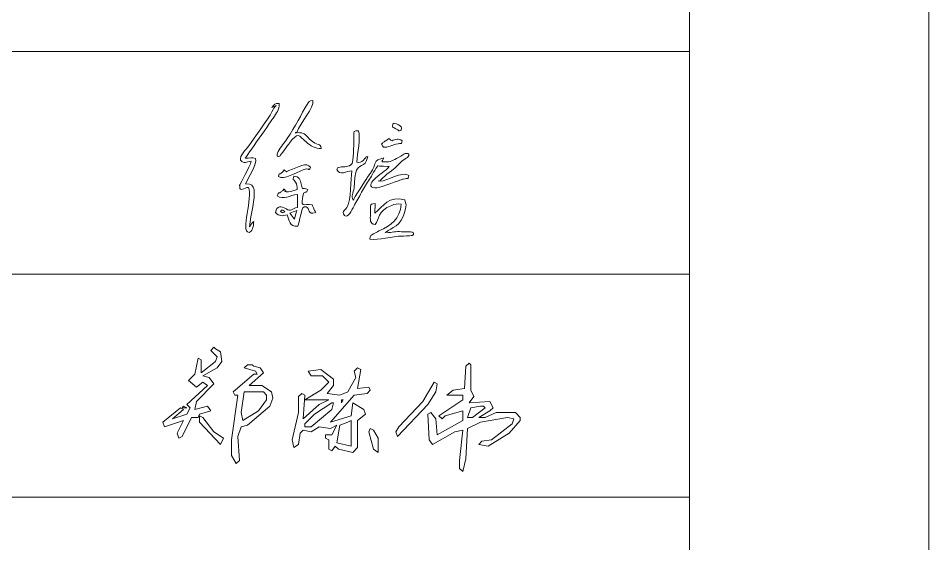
# Model space of a CAD drawing. Header units: millimetres. Extents: x 130143 to 328923, y 19139 to 134795.
# Drawn here: x 283608 to 288174, y 87966 to 90601 of the extents above; entities that cross this region are included whole.
import ezdxf

# ---------------------------------------------------------------- set-up
doc = ezdxf.new("R2010")
doc.units = ezdxf.units.MM
doc.header["$LTSCALE"] = 10
doc.layers.add('邦威智能化', color=7, linetype='Continuous', lineweight=18)

# ---------------------------------------------------------------- blocks, each defined once
blk = doc.blocks.new('图框')
for p, q in [((34698.4, -16833.3), (41198.4, -16833.3)), ((34698.4, -18229.8), (41198.4, -18229.8)), ((34698.4, -19626.2), (41198.4, -19626.2))]:
    blk.add_line(p, q)
for points in [[(-2301.6, 1739.7), (42698.4, 1739.7), (42698.4, -30260.3), (-2301.6, -30260.3)], [(-801.6, 589.7), (41198.4, 589.7), (41198.4, -29110.3), (-801.6, -29110.3)]]:
    blk.add_lwpolyline(points, close=True)
blk = doc.blocks.new('zcw')
at = {"linetype": 'Continuous', "elevation": 9684500}
for points in [[(448, 1160), (447, 1161), (445, 1159), (449, 1155), (448, 1152), (439, 1145), (439, 1153), (437, 1154), (435, 1144), (431, 1140), (436, 1136), (440, 1139), (443, 1137), (430, 1125), (432, 1123), (430, 1119), (421, 1116), (428, 1122), (426, 1123), (415, 1114), (416, 1111), (428, 1115), (424, 1107), (425, 1104), (427, 1105), (433, 1117), (437, 1117), (438, 1119), (445, 1121), (443, 1124), (435, 1122), (436, 1127), (447, 1138), (444, 1142), (440, 1143), (449, 1148), (452, 1152), (451, 1158), (448, 1160)], [(472, 1149), (471, 1150), (468, 1150), (466, 1148), (473, 1146), (474, 1144), (472, 1144), (459, 1133), (460, 1131), (462, 1131), (458, 1103), (458, 1093), (461, 1088), (463, 1090), (462, 1105), (464, 1111), (468, 1112), (482, 1124), (484, 1129), (483, 1133), (477, 1137), (469, 1137), (478, 1145), (476, 1148), (472, 1149)], [(539, 1147), (537, 1148), (535, 1146), (536, 1142), (531, 1133), (526, 1131), (518, 1132), (522, 1137), (522, 1141), (514, 1147), (506, 1146), (508, 1143), (515, 1143), (519, 1139), (514, 1134), (504, 1128), (519, 1128), (513, 1125), (503, 1116), (504, 1131), (502, 1132), (500, 1130), (500, 1120), (496, 1103), (497, 1098), (500, 1100), (501, 1107), (503, 1109), (508, 1108), (513, 1111), (520, 1110), (524, 1112), (521, 1106), (517, 1106), (517, 1104), (519, 1103), (519, 1097), (521, 1096), (523, 1099), (525, 1097), (534, 1095), (537, 1098), (537, 1115), (542, 1119), (541, 1122), (534, 1126), (533, 1118), (520, 1114), (535, 1131), (543, 1132), (545, 1134), (544, 1136), (537, 1135), (539, 1147)], [(608, 1150), (607, 1151), (605, 1149), (604, 1135), (597, 1134), (593, 1131), (603, 1131), (603, 1128), (588, 1118), (590, 1116), (592, 1118), (603, 1121), (603, 1115), (587, 1106), (586, 1116), (583, 1120), (581, 1119), (582, 1103), (584, 1100), (598, 1108), (603, 1109), (601, 1090), (601, 1085), (603, 1083), (605, 1091), (606, 1110), (614, 1114), (631, 1117), (635, 1116), (634, 1113), (621, 1103), (615, 1102), (613, 1100), (619, 1099), (632, 1107), (639, 1115), (639, 1117), (636, 1120), (624, 1120), (617, 1117), (613, 1117), (620, 1121), (622, 1123), (620, 1127), (607, 1126), (610, 1130), (608, 1134), (608, 1150)], [(587, 1138), (585, 1139), (578, 1127), (563, 1111), (561, 1108), (562, 1105), (581, 1125), (586, 1133), (587, 1138)], [(466, 1133), (474, 1133), (478, 1133), (480, 1131), (480, 1128), (475, 1121), (465, 1115), (464, 1120), (466, 1133)], [(521, 1126), (522, 1126), (521, 1122), (508, 1111), (504, 1111), (504, 1113), (510, 1119), (521, 1126)], [(527, 1128), (528, 1128), (527, 1126), (527, 1128)], [(430, 1123), (428, 1124), (427, 1123), (430, 1123)], [(614, 1124), (616, 1124), (617, 1123), (609, 1117), (606, 1117), (608, 1123), (614, 1124)], [(440, 1117), (438, 1118), (438, 1114), (451, 1100), (453, 1104), (447, 1108), (440, 1117)], [(531, 1114), (533, 1115), (533, 1099), (524, 1101), (526, 1112), (531, 1114)], [(547, 1109), (545, 1110), (544, 1108), (547, 1097), (550, 1095), (550, 1104), (547, 1109)]]:
    blk.add_lwpolyline(points, dxfattribs=at)

msp = doc.modelspace()

# ---------------------------------------------------------------- linework, layer by layer
at = {"layer": '邦威智能化'}
for points, knots in [([(284879.23558, 90153.76981, 0), (284879.23558, 90153.76981, 0), (284902.11973, 90164.43476, 0), (284902.11973, 90164.43476, 0), (284902.11973, 90164.43476, 0), (284890.89885, 90147.24701, 0), (284899.17475, 90169.62061, 0), (284880.08171, 90132.43328, 0), (284880.08171, 90132.43328, 0), (284860.66189, 90094.62347, 0), (284790.27374, 89999.76443, 0), (284763.46623, 89961.86426, 0), (284763.46623, 89961.86426, 0), (284748.64434, 89940.89865, 0), (284718.3925, 89911.92837, 0), (284721.92617, 89889.03181, 0), (284721.92617, 89889.03181, 0), (284742.46415, 89870.90959, 0), (284750.11249, 89879.72652, 0), (284776.42975, 89884.25384, 0), (284776.42975, 89884.25384, 0), (284769.26778, 89852.98975, 0), (284723.04252, 89778.31735, 0), (284719.55381, 89764.56767, 0), (284719.55381, 89764.56767, 0), (284715.41468, 89748.28506, 0), (284719.72993, 89782.16697, 0), (284718.33805, 89757.13441, 0), (284718.33805, 89757.13441, 0), (284716.57282, 89725.42949, 0), (284742.59779, 89753.96655, 0), (284762.33567, 89752.73254, 0), (284762.33567, 89752.73254, 0), (284787.01176, 89704.41938, 0), (284719.25014, 89528.71442, 0), (284765.336, 89527.49949, 0), (284765.336, 89527.49949, 0), (284783.58451, 89530.06068, 0), (284785.84705, 89552.07229, 0), (284789.79774, 89582.26941, 0), (284789.79774, 89582.26941, 0), (284777.0595, 89574.00287, 0), (284777.08495, 89567.3062, 0), (284766.82889, 89555.49348, 0), (284766.82889, 89555.49348, 0), (284774.54728, 89617.99859, 0), (284797.44652, 89698.26392, 0), (284790.40529, 89740.01462, 0), (284790.40529, 89740.01462, 0), (284786.43202, 89763.59995, 0), (284779.01486, 89770.11048, 0), (284747.92592, 89770.02429, 0), (284747.92592, 89770.02429, 0), (284758.32128, 89797.44012, 0), (284807.99173, 89871.17388, 0), (284797.26819, 89898.14537, 0), (284797.26819, 89898.14537, 0), (284783.2479, 89906.37932, 0), (284767.87769, 89899.31225, 0), (284746.30573, 89899.19017, 0), (284746.30573, 89899.19017, 0), (284746.30573, 89899.19017, 0), (284886.40051, 90100.9168, 0), (284886.40051, 90100.9168, 0), (284886.40051, 90100.9168, 0), (284902.91918, 90126.48204, 0), (284918.09458, 90140.39207, 0), (284916.251, 90173.14697, 0), (284916.251, 90173.14697, 0), (284892.34299, 90174.61926, 0), (284892.78724, 90169.0124, 0), (284879.23558, 90153.76981, 0)], [0, 0, 0, 0, 39848.876408341, 39848.876408341, 39848.876408341, 39848.8839796276, 79697.7528166821, 79697.7528166821, 79697.7528166821, 79697.7603879686, 119546.6292250232, 119546.6292250232, 119546.6292250232, 119546.6367963097, 159395.5056333643, 159395.5056333643, 159395.5056333643, 159395.5132046508, 199244.3820417053, 199244.3820417053, 199244.3820417053, 199244.3896129919, 239093.2584500464, 239093.2584500464, 239093.2584500464, 239093.266021333, 278942.1348583875, 278942.1348583875, 278942.1348583875, 278942.142429674, 318791.0112667288, 318791.0112667288, 318791.0112667288, 318791.0188380151, 358639.8876750697, 358639.8876750697, 358639.8876750697, 358639.8952463561, 398488.7640834108, 398488.7640834108, 398488.7640834108, 398488.7716546973, 438337.6404917518, 438337.6404917518, 438337.6404917518, 438337.6480630384, 478186.5169000931, 478186.5169000931, 478186.5169000931, 478186.5244713793, 518035.393308434, 518035.393308434, 518035.393308434, 518035.4008797205, 557884.269716775, 557884.269716775, 557884.269716775, 557884.2772880616, 597733.1461251162, 597733.1461251162, 597733.1461251162, 597733.1536964028, 637582.0225334569, 637582.0225334569, 637582.0225334569, 637582.0301047438, 677430.898941798, 677430.898941798, 677430.898941798, 677430.9065130847, 757128.6517584805, 757128.6517584805, 757128.6517584805, 757128.6517584805]), ([(285127.07462, 89948.3489, 0), (285124.07161, 89981.15945, 0), (285109.20426, 89954.57483, 0), (285069.15092, 89995.45906, 0), (285069.15092, 89995.45906, 0), (285041.82622, 90023.34825, 0), (285046.52916, 90025.29879, 0), (285004.79114, 90028.26603, 0), (285004.79114, 90028.26603, 0), (285022.93523, 90079.22337, 0), (285095.35333, 90153.69019, 0), (285084.45826, 90188.07374, 0), (285084.45826, 90188.07374, 0), (285065.90398, 90188.44851, 0), (285064.90031, 90181.87733, 0), (285056.68056, 90168.40492, 0), (285056.68056, 90168.40492, 0), (285026.80925, 90119.43763, 0), (284997.66991, 90058.95279, 0), (284957.10046, 89997.43268, 0), (284957.10046, 89997.43268, 0), (284944.73904, 89978.68678, 0), (284922.56133, 89955.85046, 0), (284911.92239, 89932.81823, 0), (284911.92239, 89932.81823, 0), (284908.06432, 89924.47055, 0), (284897.41554, 89901.23571, 0), (284919.59794, 89910.24941, 0), (284919.59794, 89910.24941, 0), (284919.59794, 89910.24941, 0), (284966.27592, 89973.14848, 0), (284966.27592, 89973.14848, 0), (284966.27592, 89973.14848, 0), (285014.33942, 90036.05771, 0), (285012.2218, 90014.13627, 0), (285052.9721, 89979.53783, 0), (285052.9721, 89979.53783, 0), (285070.78168, 89964.41713, 0), (285099.82676, 89945.02021, 0), (285127.07462, 89948.3489, 0)], [0, 0, 0, 0, 38976.8465210166, 38976.8465210166, 38976.8465210166, 38976.8508084698, 77953.6930420333, 77953.6930420333, 77953.6930420333, 77953.6973294863, 116930.5395630499, 116930.5395630499, 116930.5395630499, 116930.543850503, 155907.3860840665, 155907.3860840665, 155907.3860840665, 155907.3903715196, 194884.2326050831, 194884.2326050831, 194884.2326050831, 194884.2368925363, 233861.0791260998, 233861.0791260998, 233861.0791260998, 233861.0834135529, 272837.9256471164, 272837.9256471164, 272837.9256471164, 272837.9299345698, 311814.7721681332, 311814.7721681332, 311814.7721681332, 311814.7764555863, 350791.6186891497, 350791.6186891497, 350791.6186891497, 350791.6229766027, 428745.3117311829, 428745.3117311829, 428745.3117311829, 428745.3117311829]), ([(285488.71065, 90074.66765, 0), (285483.50864, 90049.7135, 0), (285478.08901, 90059.79985, 0), (285512.20865, 90041.94785, 0), (285512.20865, 90041.94785, 0), (285514.34941, 90040.8329, 0), (285515.14496, 90030.84217, 0), (285526.53755, 90039.20559, 0), (285526.53755, 90039.20559, 0), (285533.07576, 90044.00367, 0), (285536.39291, 90068.69886, 0), (285488.71065, 90074.66765, 0)], [0, 0, 0, 0, 33937.507461718, 33937.507461718, 33937.507461718, 33937.5088192183, 67875.014923436, 67875.014923436, 67875.014923436, 67875.0162809364, 135750.0298468721, 135750.0298468721, 135750.0298468721, 135750.0298468721]), ([(285001.2603, 90029.97843, 0), (285001.82524, 90030.49462, 0), (285002.38484, 90028.68061, 0), (285002.26414, 90027.92864, 0), (285002.26414, 90027.92864, 0), (285002.21444, 90027.619, 0), (285002.69015, 90027.04921, 0), (285002.67336, 90027.08594, 0), (285002.67336, 90027.08594, 0), (285002.59227, 90027.25209, 0), (284991.87251, 90021.52576, 0), (285001.2603, 90029.97843, 0)], [0, 0, 0, 0, 34811.385793775, 34811.385793775, 34811.385793775, 34811.3871862304, 69622.7715875499, 69622.7715875499, 69622.7715875499, 69622.7729800053, 139245.5431750998, 139245.5431750998, 139245.5431750998, 139245.5431750998]), ([(285283.00433, 89872.86036, 0), (285266.9161, 89850.89561, 0), (285240.43961, 89859.86408, 0), (285221.84197, 89854.421, 0), (285221.84197, 89854.421, 0), (285201.89247, 89848.57669, 0), (285212.77219, 89855.26421, 0), (285206.00949, 89842.00032, 0), (285206.00949, 89842.00032, 0), (285218.69003, 89808.17528, 0), (285255.64187, 89836.30837, 0), (285280.39833, 89836.12917, 0), (285280.39833, 89836.12917, 0), (285277.41731, 89795.15336, 0), (285273.86127, 89686.14169, 0), (285259.85033, 89658.60289, 0), (285259.85033, 89658.60289, 0), (285248.83583, 89636.94109, 0), (285228.21791, 89637.39187, 0), (285243.79922, 89612.80547, 0), (285243.79922, 89612.80547, 0), (285262.84871, 89597.10575, 0), (285279.18475, 89637.61114, 0), (285291.84684, 89660.10312, 0), (285291.84684, 89660.10312, 0), (285304.49807, 89682.56282, 0), (285316.81304, 89703.98753, 0), (285329.85066, 89728.18312, 0), (285329.85066, 89728.18312, 0), (285342.88739, 89752.3732, 0), (285355.95883, 89773.38723, 0), (285369.27403, 89793.97646, 0), (285369.27403, 89793.97646, 0), (285380.89343, 89811.951, 0), (285399.36069, 89846.79428, 0), (285410.70665, 89860.62702, 0), (285410.70665, 89860.62702, 0), (285410.70665, 89860.62702, 0), (285467.96805, 89857.76581, 0), (285467.96805, 89857.76581, 0), (285467.96805, 89857.76581, 0), (285452.24604, 89835.22048, 0), (285415.1354, 89817.441, 0), (285391.29049, 89791.67345, 0), (285391.29049, 89791.67345, 0), (285377.42243, 89776.68582, 0), (285361.25901, 89752.52118, 0), (285396.27498, 89750.07704, 0), (285396.27498, 89750.07704, 0), (285417.69552, 89748.58431, 0), (285494.63418, 89779.90709, 0), (285521.80969, 89789.00415, 0), (285521.80969, 89789.00415, 0), (285524.47609, 89789.89201, 0), (285531.46925, 89792.36541, 0), (285531.79731, 89792.46588, 0), (285531.79731, 89792.46588, 0), (285531.79731, 89792.46588, 0), (285538.64465, 89794.38418, 0), (285538.64465, 89794.38418, 0), (285538.64465, 89794.38418, 0), (285569.52132, 89801.76985, 0), (285560.05471, 89790.0346, 0), (285566.47422, 89812.92735, 0), (285566.47422, 89812.92735, 0), (285531.07173, 89836.67395, 0), (285461.09227, 89782.94837, 0), (285421.76615, 89784.7231, 0), (285421.76615, 89784.7231, 0), (285434.24533, 89804.09667, 0), (285477.79943, 89833.25723, 0), (285497.42852, 89850.9217, 0), (285497.42852, 89850.9217, 0), (285532.23907, 89882.25133, 0), (285516.18424, 89873.74577, 0), (285553.95827, 89899.26271, 0), (285553.95827, 89899.26271, 0), (285558.51822, 89902.3365, 0), (285560.87143, 89902.79253, 0), (285563.46464, 89907.74739, 0), (285563.46464, 89907.74739, 0), (285567.27662, 89915.03051, 0), (285572.11614, 89926.59531, 0), (285549.07288, 89922.96041, 0), (285549.07288, 89922.96041, 0), (285549.07288, 89922.96041, 0), (285505.26475, 89897.16422, 0), (285505.26475, 89897.16422, 0), (285505.26475, 89897.16422, 0), (285482.15299, 89885.15191, 0), (285465.09914, 89876.81804, 0), (285433.29378, 89881.66776, 0), (285433.29378, 89881.66776, 0), (285431.09948, 89892.62599, 0), (285430.36573, 89875.43948, 0), (285441.14641, 89900.62689, 0), (285441.14641, 89900.62689, 0), (285441.14641, 89900.62689, 0), (285410.53785, 89891.05996, 0), (285410.53785, 89891.05996, 0), (285410.53785, 89891.05996, 0), (285385.77413, 89871.1229, 0), (285411.01994, 89869.32813, 0), (285358.56031, 89802.7403, 0), (285358.56031, 89802.7403, 0), (285358.56031, 89802.7403, 0), (285287.15504, 89689.28262, 0), (285287.15504, 89689.28262, 0), (285287.15504, 89689.28262, 0), (285275.74698, 89711.88336, 0), (285287.8489, 89722.01592, 0), (285292.00764, 89751.14173, 0), (285292.00764, 89751.14173, 0), (285295.24327, 89773.77417, 0), (285293.94693, 89794.03729, 0), (285299.05026, 89821.16819, 0), (285299.05026, 89821.16819, 0), (285310.78842, 89883.48751, 0), (285348.55618, 89841.15519, 0), (285360.68294, 89908.36919, 0), (285360.68294, 89908.36919, 0), (285346.52116, 89905.50937, 0), (285354.8449, 89903.79903, 0), (285337.84694, 89888.60481, 0), (285337.84694, 89888.60481, 0), (285329.42486, 89881.08043, 0), (285321.21887, 89876.66915, 0), (285305.60433, 89879.17538, 0), (285305.60433, 89879.17538, 0), (285308.64336, 89925.21235, 0), (285325.18932, 90001.61978, 0), (285314.83318, 90035.79204, 0), (285314.83318, 90035.79204, 0), (285290.6408, 90038.31953, 0), (285289.44377, 90033.90059, 0), (285290.09177, 90015.35796, 0), (285290.09177, 90015.35796, 0), (285291.68147, 89969.67836, 0), (285290.09984, 89918.26893, 0), (285283.00433, 89872.86036, 0)], [0, 0, 0, 0, 39147.1095995892, 39147.1095995892, 39147.1095995892, 39147.1236925486, 78294.2191991784, 78294.2191991784, 78294.2191991784, 78294.2332921378, 117441.3287987674, 117441.3287987674, 117441.3287987674, 117441.3428917268, 156588.4383983566, 156588.4383983566, 156588.4383983566, 156588.452491316, 195735.5479979457, 195735.5479979457, 195735.5479979457, 195735.5620909052, 234882.6575975348, 234882.6575975348, 234882.6575975348, 234882.6716904944, 274029.767197124, 274029.767197124, 274029.767197124, 274029.7812900836, 313176.8767967133, 313176.8767967133, 313176.8767967133, 313176.8908896726, 352323.9863963024, 352323.9863963024, 352323.9863963024, 352324.0004892618, 391471.0959958915, 391471.0959958915, 391471.0959958915, 391471.110088851, 430618.2055954806, 430618.2055954806, 430618.2055954806, 430618.21968844, 469765.3151950697, 469765.3151950697, 469765.3151950697, 469765.3292880292, 508912.4247946589, 508912.4247946589, 508912.4247946589, 508912.4388876183, 548059.5343942482, 548059.5343942482, 548059.5343942482, 548059.5484872074, 587206.6439938373, 587206.6439938373, 587206.6439938373, 587206.658086797, 626353.7535934264, 626353.7535934264, 626353.7535934264, 626353.7676863857, 665500.8631930157, 665500.8631930157, 665500.8631930157, 665500.8772859749, 704647.9727926048, 704647.9727926048, 704647.9727926048, 704647.9868855641, 743795.0823921937, 743795.0823921937, 743795.0823921937, 743795.0964851534, 782942.1919917829, 782942.1919917829, 782942.1919917829, 782942.2060847427, 822089.3015913722, 822089.3015913722, 822089.3015913722, 822089.3156843322, 861236.4111909613, 861236.4111909613, 861236.4111909613, 861236.4252839208, 900383.5207905507, 900383.5207905507, 900383.5207905507, 900383.5348835099, 939530.6303901394, 939530.6303901394, 939530.6303901394, 939530.6444830992, 978677.7399897294, 978677.7399897294, 978677.7399897294, 978677.7540826881, 1017824.849589318, 1017824.849589318, 1017824.849589318, 1017824.863682277, 1056971.9591889069, 1056971.9591889069, 1056971.9591889069, 1056971.9732818659, 1096119.0687884961, 1096119.0687884961, 1096119.0687884961, 1096119.0828814551, 1135266.178388085, 1135266.178388085, 1135266.178388085, 1135266.192481044, 1174413.2879876739, 1174413.2879876739, 1174413.2879876739, 1174413.3020806341, 1213560.397587263, 1213560.397587263, 1213560.397587263, 1213560.411680223, 1252707.5071868531, 1252707.5071868531, 1252707.5071868531, 1252707.5212798109, 1291854.6167864411, 1291854.6167864411, 1291854.6167864411, 1291854.630879401, 1331001.72638603, 1331001.72638603, 1331001.72638603, 1331001.7404789899, 1409295.9455852089, 1409295.9455852089, 1409295.9455852089, 1409295.9455852089]), ([(285482.56191, 89985.93433, 0), (285464.58168, 89994.97403, 0), (285485.78354, 89985.12231, 0), (285466.42316, 89998.31968, 0), (285466.42316, 89998.31968, 0), (285439.37256, 89976.53772, 0), (285442.0805, 89986.30643, 0), (285430.19728, 89969.79782, 0), (285430.19728, 89969.79782, 0), (285430.19728, 89969.79782, 0), (285439.99068, 89954.38137, 0), (285439.99068, 89954.38137, 0), (285439.99068, 89954.38137, 0), (285460.41506, 89952.58344, 0), (285482.26295, 89965.02548, 0), (285513.23129, 89972.16957, 0), (285513.23129, 89972.16957, 0), (285537.03214, 89977.66229, 0), (285526.31166, 89963.30946, 0), (285532.65786, 89986.45219, 0), (285532.65786, 89986.45219, 0), (285516.13713, 90000.20334, 0), (285499.36967, 89994.4665, 0), (285482.56191, 89985.93433, 0)], [0, 0, 0, 0, 36871.8335420678, 36871.8335420678, 36871.8335420678, 36871.8361230961, 73743.6670841356, 73743.6670841356, 73743.6670841356, 73743.669665164, 110615.5006262035, 110615.5006262035, 110615.5006262035, 110615.5032072318, 147487.3341682712, 147487.3341682712, 147487.3341682712, 147487.3367492996, 184359.1677103391, 184359.1677103391, 184359.1677103391, 184359.1702913674, 258102.8347944747, 258102.8347944747, 258102.8347944747, 258102.8347944747]), ([(284941.52487, 89841.23918, 0), (284913.44365, 89802.64732, 0), (284920.72062, 89837.91416, 0), (284912.62715, 89807.38377, 0), (284912.62715, 89807.38377, 0), (284941.22985, 89790.21309, 0), (285000.12877, 89826.07048, 0), (285036.71492, 89841.501, 0), (285036.71492, 89841.501, 0), (285070.0235, 89855.55758, 0), (285062.19406, 89828.89826, 0), (285072.75561, 89853.78054, 0), (285072.75561, 89853.78054, 0), (285054.59695, 89881.35556, 0), (285014.11531, 89856.60217, 0), (284965.08539, 89837.0719, 0), (284965.08539, 89837.0719, 0), (284943.23072, 89828.36859, 0), (284961.13679, 89827.70084, 0), (284941.52487, 89841.23918, 0)], [0, 0, 0, 0, 36391.6027732754, 36391.6027732754, 36391.6027732754, 36391.6049567716, 72783.2055465508, 72783.2055465508, 72783.2055465508, 72783.2077300469, 109174.8083198261, 109174.8083198261, 109174.8083198261, 109174.8105033223, 145566.4110931015, 145566.4110931015, 145566.4110931015, 145566.4132765978, 218349.6166396523, 218349.6166396523, 218349.6166396523, 218349.6166396523]), ([(285007.47532, 89741.875, 0), (284997.85797, 89739.76609, 0), (284960.7356, 89728.23867, 0), (284953.56121, 89731.42066, 0), (284953.56121, 89731.42066, 0), (284931.77686, 89741.07095, 0), (284958.46406, 89724.29847, 0), (284946.96872, 89737.66271, 0), (284946.96872, 89737.66271, 0), (284946.96872, 89737.66271, 0), (284941.00209, 89746.39058, 0), (284941.00209, 89746.39058, 0), (284941.00209, 89746.39058, 0), (284935.07458, 89738.47148, 0), (284941.45363, 89745.24616, 0), (284934.12211, 89737.48435, 0), (284934.12211, 89737.48435, 0), (284933.26766, 89736.57791, 0), (284930.2436, 89733.46178, 0), (284929.20137, 89732.55144, 0), (284929.20137, 89732.55144, 0), (284911.83848, 89717.41579, 0), (284916.24685, 89734.24504, 0), (284906.52624, 89711.13914, 0), (284906.52624, 89711.13914, 0), (284938.69733, 89686.76553, 0), (284969.73385, 89715.53612, 0), (285008.05218, 89716.776, 0), (285008.05218, 89716.776, 0), (285008.05218, 89716.776, 0), (285008.29717, 89652.93033, 0), (285008.29717, 89652.93033, 0), (285008.29717, 89652.93033, 0), (284979.8635, 89647.3021, 0), (284975.70952, 89628.27678, 0), (284951.01571, 89644.7123, 0), (284951.01571, 89644.7123, 0), (284926.15739, 89661.25362, 0), (284903.50784, 89660.74302, 0), (284898.61038, 89627.22679, 0), (284898.61038, 89627.22679, 0), (284916.4797, 89607.21319, 0), (284932.42802, 89608.30595, 0), (284956.2261, 89615.79554, 0), (284956.2261, 89615.79554, 0), (284968.82496, 89590.36634, 0), (284966.84826, 89552.78548, 0), (285009.91005, 89558.27776, 0), (285009.91005, 89558.27776, 0), (285029.92646, 89617.2606, 0), (285023.29146, 89659.28072, 0), (285051.25115, 89655.52467, 0), (285051.25115, 89655.52467, 0), (285072.07185, 89652.73298, 0), (285054.99759, 89610.20786, 0), (285099.52033, 89626.92243, 0), (285099.52033, 89626.92243, 0), (285095.12967, 89641.51142, 0), (285099.74506, 89627.36846, 0), (285094.32467, 89636.81403, 0), (285094.32467, 89636.81403, 0), (285094.32467, 89636.81403, 0), (285081.6186, 89665.07359, 0), (285081.6186, 89665.07359, 0), (285081.6186, 89665.07359, 0), (285038.87229, 89674.51524, 0), (285018.99298, 89641.47532, 0), (285039.07732, 89724.73337, 0), (285039.07732, 89724.73337, 0), (285058.72155, 89735.88432, 0), (285051.32486, 89723.79414, 0), (285060.31234, 89741.73171, 0), (285060.31234, 89741.73171, 0), (285028.95076, 89759.77058, 0), (285037.10692, 89729.06518, 0), (285027.09565, 89770.05049, 0), (285027.09565, 89770.05049, 0), (285022.07446, 89790.60519, 0), (285017.99832, 89808.31984, 0), (284990.0805, 89808.62646, 0), (284990.0805, 89808.62646, 0), (284983.13709, 89781.44493, 0), (284986.75002, 89799.50216, 0), (284998.57907, 89778.85297, 0), (284998.57907, 89778.85297, 0), (285004.93648, 89767.754, 0), (285007.7121, 89757.34336, 0), (285007.47532, 89741.875, 0)], [0, 0, 0, 0, 39092.1967936022, 39092.1967936022, 39092.1967936022, 39092.2057848074, 78184.3935872044, 78184.3935872044, 78184.3935872044, 78184.4025784096, 117276.5903808064, 117276.5903808064, 117276.5903808064, 117276.5993720117, 156368.7871744087, 156368.7871744087, 156368.7871744087, 156368.796165614, 195460.9839680109, 195460.9839680109, 195460.9839680109, 195460.9929592161, 234553.1807616131, 234553.1807616131, 234553.1807616131, 234553.1897528183, 273645.3775552152, 273645.3775552152, 273645.3775552152, 273645.3865464206, 312737.5743488174, 312737.5743488174, 312737.5743488174, 312737.5833400229, 351829.7711424196, 351829.7711424196, 351829.7711424196, 351829.7801336248, 390921.9679360218, 390921.9679360218, 390921.9679360218, 390921.9769272271, 430014.1647296238, 430014.1647296238, 430014.1647296238, 430014.1737208292, 469106.3615232262, 469106.3615232262, 469106.3615232262, 469106.3705144315, 508198.5583168282, 508198.5583168282, 508198.5583168282, 508198.5673080335, 547290.7551104304, 547290.7551104304, 547290.7551104304, 547290.7641016358, 586382.9519040328, 586382.9519040328, 586382.9519040328, 586382.9608952383, 625475.1486976347, 625475.1486976347, 625475.1486976347, 625475.1576888403, 664567.3454912369, 664567.3454912369, 664567.3454912369, 664567.3544824423, 703659.5422848392, 703659.5422848392, 703659.5422848392, 703659.5512760446, 742751.7390784413, 742751.7390784413, 742751.7390784413, 742751.7480696465, 781843.9358720437, 781843.9358720437, 781843.9358720437, 781843.9448632487, 820936.1326656457, 820936.1326656457, 820936.1326656457, 820936.1416568508, 899120.5262528502, 899120.5262528502, 899120.5262528502, 899120.5262528502]), ([(285415.83194, 89787.4338, 0), (285415.83194, 89787.4338, 0), (285417.5943, 89784.63271, 0), (285417.5943, 89784.63271, 0), (285417.5943, 89784.63271, 0), (285417.39914, 89784.93627, 0), (285414.91681, 89786.82068, 0), (285415.83194, 89787.4338, 0)], [0, 0, 0, 0, 33502.0550999903, 33502.0550999903, 33502.0550999903, 33502.0561050519, 100506.1652999708, 100506.1652999708, 100506.1652999708, 100506.1652999708]), ([(285396.97986, 89623.08853, 0), (285396.97986, 89623.08853, 0), (285397.23281, 89672.22703, 0), (285397.23281, 89672.22703, 0), (285397.23281, 89672.22703, 0), (285364.87001, 89670.70618, 0), (285375.71898, 89657.66121, 0), (285374.55467, 89620.93683, 0), (285374.55467, 89620.93683, 0), (285373.6009, 89590.85988, 0), (285368.29833, 89571.00369, 0), (285397.14337, 89566.68583, 0), (285397.14337, 89566.68583, 0), (285419.90024, 89591.50503, 0), (285406.57672, 89635.21124, 0), (285480.7013, 89662.64121, 0), (285480.7013, 89662.64121, 0), (285497.50084, 89668.86065, 0), (285506.07516, 89671.5737, 0), (285527.86293, 89669.33008, 0), (285527.86293, 89669.33008, 0), (285523.59393, 89591.99004, 0), (285478.46455, 89564.21665, 0), (285416.52236, 89534.27552, 0), (285416.52236, 89534.27552, 0), (285407.1084, 89529.72349, 0), (285397.62666, 89525.42056, 0), (285388.76678, 89520.43363, 0), (285388.76678, 89520.43363, 0), (285374.94297, 89512.64759, 0), (285373.44421, 89513.09801, 0), (285370.99309, 89493.51578, 0), (285370.99309, 89493.51578, 0), (285413.32092, 89487.2267, 0), (285485.84154, 89509.00989, 0), (285533.49404, 89508.61545, 0), (285533.49404, 89508.61545, 0), (285533.49404, 89508.61545, 0), (285577.70404, 89511.01387, 0), (285577.70404, 89511.01387, 0), (285577.70404, 89511.01387, 0), (285589.7583, 89514.20629, 0), (285582.60438, 89511.36735, 0), (285590.70416, 89516.14165, 0), (285590.70416, 89516.14165, 0), (285587.08629, 89536.04006, 0), (285590.18132, 89526.09995, 0), (285530.68524, 89530.69238, 0), (285530.68524, 89530.69238, 0), (285497.78342, 89533.2339, 0), (285485.91464, 89525.36661, 0), (285453.01453, 89527.77741, 0), (285453.01453, 89527.77741, 0), (285477.96973, 89553.85452, 0), (285528.36561, 89553.02542, 0), (285549.01744, 89637.91091, 0), (285549.01744, 89637.91091, 0), (285556.05794, 89666.86343, 0), (285552.80237, 89666.58059, 0), (285546.00988, 89690.65812, 0), (285546.00988, 89690.65812, 0), (285466.68137, 89712.85685, 0), (285437.75379, 89658.35566, 0), (285396.97986, 89623.08853, 0)], [0, 0, 0, 0, 37734.6236381504, 37734.6236381504, 37734.6236381504, 37734.6300530364, 75469.2472763008, 75469.2472763008, 75469.2472763008, 75469.2536911869, 113203.8709144512, 113203.8709144512, 113203.8709144512, 113203.8773293372, 150938.4945526017, 150938.4945526017, 150938.4945526017, 150938.5009674877, 188673.1181907521, 188673.1181907521, 188673.1181907521, 188673.1246056381, 226407.7418289026, 226407.7418289026, 226407.7418289026, 226407.7482437885, 264142.3654670531, 264142.3654670531, 264142.3654670531, 264142.3718819391, 301876.9891052036, 301876.9891052036, 301876.9891052036, 301876.9955200894, 339611.6127433538, 339611.6127433538, 339611.6127433538, 339611.6191582399, 377346.2363815043, 377346.2363815043, 377346.2363815043, 377346.2427963905, 415080.8600196547, 415080.8600196547, 415080.8600196547, 415080.8664345407, 452815.4836578052, 452815.4836578052, 452815.4836578052, 452815.4900726912, 490550.1072959556, 490550.1072959556, 490550.1072959556, 490550.1137108416, 528284.7309341058, 528284.7309341058, 528284.7309341058, 528284.7373489921, 566019.3545722563, 566019.3545722563, 566019.3545722563, 566019.3609871424, 641488.6018485572, 641488.6018485572, 641488.6018485572, 641488.6018485572]), ([(284923.83881, 89632.77963, 0), (284928.44196, 89646.75879, 0), (284939.54114, 89636.5095, 0), (284944.97291, 89630.8451, 0), (284944.97291, 89630.8451, 0), (284933.49182, 89625.56993, 0), (284936.71458, 89622.57414, 0), (284923.83881, 89632.77963, 0)], [0, 0, 0, 0, 34103.7325042185, 34103.7325042185, 34103.7325042185, 34103.7335273304, 102311.1975126554, 102311.1975126554, 102311.1975126554, 102311.1975126554]), ([(284970.73683, 89623.86833, 0), (284979.98299, 89626.77414, 0), (284994.76286, 89633.41418, 0), (285004.43205, 89637.0121, 0), (285004.43205, 89637.0121, 0), (285004.43205, 89637.0121, 0), (284992.68046, 89593.19594, 0), (284992.68046, 89593.19594, 0), (284992.68046, 89593.19594, 0), (284983.61094, 89604.88902, 0), (284980.53595, 89612.40978, 0), (284970.73683, 89623.86833, 0)], [0, 0, 0, 0, 34155.953997966, 34155.953997966, 34155.953997966, 34155.9553642041, 68311.9079959319, 68311.9079959319, 68311.9079959319, 68311.9093621701, 136623.8159918639, 136623.8159918639, 136623.8159918639, 136623.8159918639]), ([(285448.96917, 89528.08641, 0), (285449.37315, 89528.27112, 0), (285450.06164, 89527.6842, 0), (285449.99706, 89527.2465, 0), (285449.99706, 89527.2465, 0), (285449.96777, 89527.06403, 0), (285450.42267, 89526.8946, 0), (285450.41802, 89526.90102, 0), (285450.41802, 89526.90102, 0), (285450.3329, 89526.9714, 0), (285443.04002, 89525.35149, 0), (285448.96917, 89528.08641, 0)], [0, 0, 0, 0, 33101.4087230869, 33101.4087230869, 33101.4087230869, 33101.4100471432, 66202.8174461738, 66202.8174461738, 66202.8174461738, 66202.8187702301, 132405.6348923476, 132405.6348923476, 132405.6348923476, 132405.6348923476])]:
    msp.add_open_spline(points, degree=3, knots=knots, dxfattribs=at)
at = {"layer": '邦威智能化', "color": 7}
for points, knots in [([(284923.83881, 89632.77963, 0), (284936.71458, 89622.57414, 0), (284933.49182, 89625.56993, 0), (284944.97291, 89630.8451, 0), (284944.97291, 89630.8451, 0), (284939.54114, 89636.5095, 0), (284928.44196, 89646.75879, 0), (284923.83881, 89632.77963, 0)], [0, 0, 0, 0, 34103.4598265815, 34103.4598265815, 34103.4598265815, 34103.4608496853, 102310.3794797446, 102310.3794797446, 102310.3794797446, 102310.3794797446]), ([(284970.73683, 89623.86833, 0), (284980.53595, 89612.40978, 0), (284983.61094, 89604.88902, 0), (284992.68046, 89593.19594, 0), (284992.68046, 89593.19594, 0), (284992.68046, 89593.19594, 0), (285004.43205, 89637.0121, 0), (285004.43205, 89637.0121, 0), (285004.43205, 89637.0121, 0), (284994.76286, 89633.41418, 0), (284979.98299, 89626.77414, 0), (284970.73683, 89623.86833, 0)], [0, 0, 0, 0, 34150.9038353392, 34150.9038353392, 34150.9038353392, 34150.9052013753, 68301.8076706784, 68301.8076706784, 68301.8076706784, 68301.8090367145, 136603.6153413567, 136603.6153413567, 136603.6153413567, 136603.6153413567])]:
    msp.add_open_spline(points, degree=3, knots=knots, dxfattribs=at)

# ---------------------------------------------------------------- block references
at = {"layer": '邦威智能化', "xscale": 0.8000000000029104, "yscale": 0.7999999999992724, "zscale": 0.8}
msp.add_blockref('图框', (254015.71396, 103901.06772, 0), dxfattribs=at)
at = {"layer": '邦威智能化', "linetype": 'Continuous', "xscale": 8, "yscale": 8, "zscale": 8}
msp.add_blockref('zcw', (281013.36965, 79663.78583, 0), dxfattribs=at)

doc.saveas('drawing.dxf')
